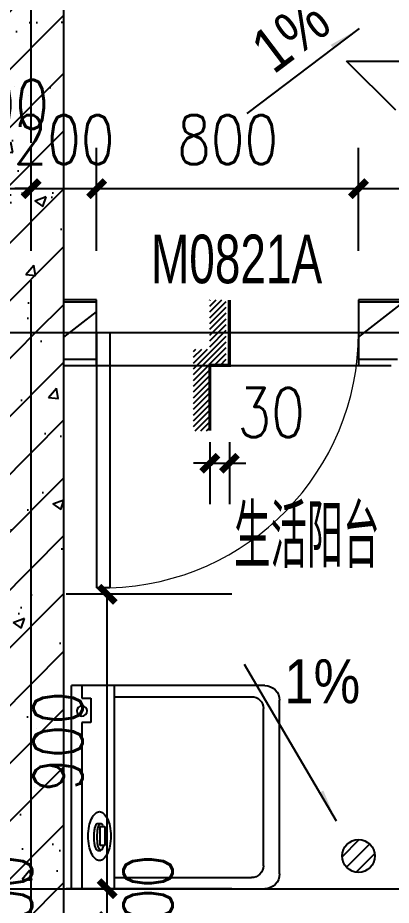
# Model space of a CAD drawing. Extents: x 718358 to 1668613, y -348838 to -159582.
# Drawn here: x 797994 to 799135, y -332244 to -329531 of the extents above; entities that cross this region are included whole.
import ezdxf

# ---------------------------------------------------------------- set-up
doc = ezdxf.new("R2010")
doc.units = 0
doc.header["$LTSCALE"] = 1000
doc.linetypes.add('DOTE', pattern=[2.42, 2, -0.2, 0.02, -0.2])
for name, color, linetype in [('建-厨卫用具', 66, 'Continuous'), ('建-墙体', 2, 'Continuous'), ('建-尺寸', 73, 'Continuous'), ('建-影线', 8, 'Continuous'), ('建-房间名', 7, 'Continuous'), ('建-柱子', 6, 'Continuous'), ('建-标高', 3, 'Continuous'), ('建-符号', 3, 'Continuous'), ('建-轴网', 14, 'DOTE'), ('建-门窗', 4, 'Continuous'), ('建-门窗-编号', 7, 'Continuous'), ('建-阳台', 5, 'Continuous'), ('高差符号', 7, 'Continuous')]:
    doc.layers.add(name, color=color, linetype=linetype)
doc.styles.add('_TCH_DIM', font='gt单线西文.shx', dxfattribs={"width": 0.8, "bigfont": 'gt单线中文.shx'})
doc.styles.add('_TCH_WINDOW', font='gt单线西文.shx', dxfattribs={"height": 3.5, "bigfont": 'gt单线中文.shx'})
doc.styles.add('DIM_FONT', font='SIMPLEX.shx', dxfattribs={"width": 0.8, "bigfont": 'GBCBIG.shx'})
doc.dimstyles.new('DIMN50', dxfattribs={"dimscale": 0.5, "dimtxt": 300, "dimasz": 100, "dimexe": 250, "dimexo": 300, "dimgap": 150, "dimtad": 1, "dimdec": 0, "dimzin": 0, "dimdsep": 46, "dimtxsty": 'DIM_FONT', "dimblk": 'ARCHTICK', "dimcen": 0.09, "dimdle": 1, "dimclrt": 7, "dimazin": 2, "dimtfac": 1, "dimtdec": 0, "dimtix": 1, "dimtmove": 2, "dimatfit": 3, "dimldrblk": 'ARCHTICK', "dimfxl": 1, "dimtolj": 1, "dimtzin": 0, "dimarcsym": 0})
pattern_1 = [(45, (0, 0), (-88.388348, 88.388348), []), (50, (0, 0), (358.63009, -31.37607), [37.5, -412.5]), (355, (0, 0), (-69.37567, 376.09607), [30, -330]), (100.4514, (29.9, -2.6), (289.25469, 344.71977), [31.8701, -350.57106]), (46.1842, (0, 100), (533.62052, -82.7595), [56.25, -618.75]), (96.6356, (44.47, 93.1), (467.33135, 487.05894), [47.80514, -525.8565]), (351.1842, (0, 100), (467.33097, 487.0593), [45, -495]), (21, (50, 75), (298.45353, -201.30945), [37.5, -412.5]), (326, (50, 75), (121.65767, 362.57502), [30, -330]), (71.4514, (74.87, 58.22), (420.11131, 161.26525), [31.8701, -350.57106]), (37.5, (0, 0), (6.079928, 166.446927), [0, -326, 0, -335, 0, -331.25]), (7.5, (0, 0), (131.53477, 197.205856), [0, -191, 0, -318.5, 0, -126.25]), (327.5, (-111.5, 0), (266.911218, -11.277436), [0, -125, 0, -390, 0, -517.5]), (317.5, (-161.5, 0), (291.593085, 50.05249), [0, -162.5, 0, -259, 0, -367.5])]
pattern_2 = [(0, (0, 0), (0, 175), []), (37.875, (200, 0), (-84.807639, 109.038328), []), (90, (200, 0), (-225, 1e-14), [])]

# ---------------------------------------------------------------- blocks, each defined once
blk = doc.blocks.new('xyjjj')
at = {"layer": '建-厨卫用具'}
for p, q in [((0, -310.5), (0, 310.5)), ((590.3, 310.5), (0, 310.5)), ((32.3, 272.2), (32.3, 310.5)), ((130.2, 310.5), (130.2, -310.5)), ((31.5, 272.2), (59.1, 272.2)), ((59.1, 272.2), (59.1, 197.4)), ((129.8, 276.5), (549.9, 276.5)), ((635.3, -265.5), (635.3, 265.5)), ((585.9, -240.5), (585.9, 240.5)), ((59.1, 197.4), (31.5, 197.4)), ((32.3, -310.5), (32.3, 197.4)), ((78.2, -110.7), (88.7, -110.8)), ((86.7, -120.1), (101.7, -120.1)), ((86.7, -178.3), (86.7, -120.1)), ((101.7, -120.1), (101.7, -178.3)), ((101.7, -178.3), (86.7, -178.3)), ((79.2, -193.3), (88.7, -193.3)), ((129.8, -276.5), (549.9, -276.5)), ((0, -310.5), (590.3, -310.5))]:
    blk.add_line(p, q, dxfattribs=at)
at = {"layer": '建-厨卫用具', "extrusion": (0, 0, -1)}
for centre, major_axis, start_param, end_param in [((590.3, 265.5), (-45, 0.3), 1.564068, 3.134865), ((549.9, 240.5), (36, 0.3), -1.563384, 0.007413), ((31.5, 232.8), (11.1, 11.1), 3.141593, 9.424778), ((109.6, -119.4), (38.1, 38.1), 4.35869, 4.765449), ((85, -92.1), (12.1, 12.1), -1.517736, -0.785398), ((85, -92.1), (-12.1, 12.1), 0.785398, 1.517736), ((60.4, -119.4), (-38.1, 38.1), 1.517736, 1.924496), ((149.3, -137.7), (-69, 69), 5.68634, 5.929486), ((20.7, -137.7), (-69, 69), 1.924496, 2.167642), ((212.5, -149.8), (-114.6, 114.6), 5.497787, 5.68634), ((228.3, -152.1), (112.9, 112.9), 3.926991, 4.033426), ((154, -144.1), (60.1, 60.1), 4.033426, 4.17942), ((107.7, -132.2), (26.3, 26.3), 4.17942, 4.483935), ((79.2, -114.4), (2.57, 2.57), 4.483935, 5.497787), ((237.8, -152.1), (112.9, 112.9), 3.926991, 4.033426), ((163.4, -144.1), (-60.1, 60.1), 5.604222, 5.750216), ((79.2, -114.4), (-2.57, 2.57), 0.785398, 1.098605), ((117.2, -132.2), (26.3, 26.3), 4.17942, 4.483935), ((88.7, -114.4), (2.57, 2.57), 4.483935, 5.497787), ((88.7, -114.4), (-2.57, 2.57), 0.785398, 1.79925), ((60.2, -132.2), (26.3, 26.3), 0.228454, 0.45526), ((-42.6, -149.8), (114.6, 114.6), 0.596845, 0.785398), ((212.5, -149.8), (114.6, 114.6), 3.738438, 3.926991), ((228.3, -152.1), (112.9, 112.9), 3.820556, 3.926991), ((237.8, -152.1), (112.9, 112.9), 3.820556, 3.926991), ((-42.6, -149.8), (114.6, 114.6), 0.785398, 0.973951), ((149.3, -161.9), (-69, 69), 5.066088, 5.309234), ((154, -160), (-60.1, 60.1), 5.245358, 5.391352), ((107.7, -171.9), (-26.3, 26.3), 4.940843, 5.245358), ((163.4, -160), (60.1, 60.1), 3.674562, 3.820556), ((117.2, -171.9), (-26.3, 26.3), 4.940843, 5.245358), ((60.2, -171.9), (26.3, 26.3), 1.037827, 1.342343), ((13.9, -160), (60.1, 60.1), 1.002885, 1.037827), ((20.7, -161.9), (69, 69), 0.973951, 1.217097), ((109.6, -180.2), (38.1, 38.1), 3.088533, 3.495292), ((79.2, -189.7), (-2.57, 2.57), 3.926991, 4.940843), ((88.7, -189.7), (-2.57, 2.57), 3.926991, 4.940843), ((88.7, -189.7), (2.57, 2.57), 1.342343, 2.356194), ((60.4, -180.2), (-38.1, 38.1), 2.787893, 3.194653), ((85, -207.5), (-12.1, 12.1), 3.926991, 4.659329), ((85, -207.5), (12.1, 12.1), 1.623856, 2.356194), ((549.9, -240.5), (36, 0.4), 0.010262, 1.581059), ((590.3, -265.5), (45, 0.3), 0.006728, 1.577524)]:
    blk.add_ellipse(centre, major_axis=major_axis, ratio=1, start_param=start_param, end_param=end_param, dxfattribs=at)
blk = doc.blocks.new('A$C28466982')
at = {"layer": '建-厨卫用具'}
h = blk.add_hatch(dxfattribs=at)
h.set_pattern_fill('ANSI31', color=256, scale=20, style=0)
h.set_pattern_definition([(45, (-61544.167, -20665.726), (-22.45064, 22.45064), [])])
edge = h.paths.add_edge_path()
edge.add_arc((50, 50), 50, 0, 360)
blk.add_circle((50, 50), 50, dxfattribs=at)
blk = doc.blocks.new('$TCHSYS$DOOR2D')
for p, q in [((0.45, 0.975), (0.5, 0.975)), ((0.45, 0), (0.45, 0.975)), ((0.5, 0), (0.5, 0.975)), ((0.5, 0), (0.45, 0))]:
    blk.add_line(p, q)
at = {"lineweight": 13}
blk.add_arc((0.475, 0), 0.975, 91.4693, 180, dxfattribs=at)
blk = doc.blocks.new('_ArchTick')
at = {"color": 0, "linetype": 'ByBlock', "const_width": 0.4}
blk.add_lwpolyline([(-0.5, -0.5), (0.5, 0.5)], dxfattribs=at)
blk = doc.blocks.new('*D414')
at = {"layer": 'Defpoints', "color": 0, "transparency": 16777216}
for p in [(797306.5, -332193.8), (797838, -332193.8), (797306.5, -332293.8)]:
    blk.add_point(p, dxfattribs=at)
at = {"layer": '建-尺寸', "color": 0, "lineweight": -2, "transparency": 16777216}
for p, q in [((797838, -332193.8), (797838, -332143.8)), ((797456.5, -332193.8), (797963, -332193.8)), ((797838, -332293.8), (797838, -332193.8)), ((797456.5, -332293.8), (797963, -332293.8)), ((797838, -332293.8), (797838, -332343.8))]:
    blk.add_line(p, q, dxfattribs=at)
at = {"layer": '建-尺寸', "color": 0, "lineweight": -2, "transparency": 16777216, "xscale": 50, "yscale": 50, "zscale": 50}
for p, rotation in [((797838, -332193.8), 270), ((797838, -332293.8), 90)]:
    blk.add_blockref('_ArchTick', p, dxfattribs=dict(at, rotation=rotation))
at = {"layer": '建-尺寸', "color": 7, "transparency": 16777216, "insert": (797963, -332243.8), "char_height": 150, "attachment_point": 5, "rotation": 90, "style": 'DIM_FONT'}
blk.add_mtext('\\A1;100', dxfattribs=at)
blk = doc.blocks.new('*D431')
at = {"layer": 'Defpoints', "color": 0, "transparency": 16777216}
for p in [(798267, -332193.8), (798798.6, -332193.8), (798798.6, -332293.8)]:
    blk.add_point(p, dxfattribs=at)
at = {"layer": '建-尺寸', "color": 0, "lineweight": -2, "transparency": 16777216}
for p, q in [((798267, -332193.8), (798267, -332143.8)), ((798648.6, -332193.8), (798142, -332193.8)), ((798267, -332293.8), (798267, -332193.8)), ((798648.6, -332293.8), (798142, -332293.8)), ((798267, -332293.8), (798267, -332343.8))]:
    blk.add_line(p, q, dxfattribs=at)
at = {"layer": '建-尺寸', "color": 0, "lineweight": -2, "transparency": 16777216, "xscale": 50, "yscale": 50, "zscale": 50}
for p, rotation in [((798267, -332193.8), 270), ((798267, -332293.8), 90)]:
    blk.add_blockref('_ArchTick', p, dxfattribs=dict(at, rotation=rotation))
at = {"layer": '建-尺寸', "color": 7, "transparency": 16777216, "insert": (798392, -332243.8), "char_height": 150, "attachment_point": 5, "rotation": 90, "style": 'DIM_FONT'}
blk.add_mtext('\\A1;100', dxfattribs=at)
blk = doc.blocks.new('*D432')
at = {"layer": 'Defpoints', "color": 0, "transparency": 16777216}
for p in [(798267, -331293.8), (798798.6, -331293.8), (798798.6, -332193.8)]:
    blk.add_point(p, dxfattribs=at)
at = {"layer": '建-尺寸', "color": 0, "lineweight": -2, "transparency": 16777216}
for p, q in [((798648.6, -331293.8), (798142, -331293.8)), ((798267, -332194.3), (798267, -331293.3)), ((798648.6, -332193.8), (798142, -332193.8))]:
    blk.add_line(p, q, dxfattribs=at)
at = {"layer": '建-尺寸', "color": 0, "lineweight": -2, "transparency": 16777216, "xscale": 50, "yscale": 50, "zscale": 50}
for p, rotation in [((798267, -331293.8), 90), ((798267, -332193.8), 270)]:
    blk.add_blockref('_ArchTick', p, dxfattribs=dict(at, rotation=rotation))
at = {"layer": '建-尺寸', "color": 7, "transparency": 16777216, "insert": (798117, -331743.8), "char_height": 150, "attachment_point": 5, "rotation": 90, "style": 'DIM_FONT'}
blk.add_mtext('\\A1;900', dxfattribs=at)
blk = doc.blocks.new('*D433')
at = {"layer": 'Defpoints', "color": 0, "transparency": 16777216}
for p in [(798580.9, -330678.9), (798640.9, -330678.9), (798640.9, -330893)]:
    blk.add_point(p, dxfattribs=at)
at = {"layer": '建-尺寸', "color": 0, "lineweight": -2, "transparency": 16777216}
for p, q in [((798580.9, -330828.9), (798580.9, -331018)), ((798640.9, -330828.9), (798640.9, -331018)), ((798580.9, -330893), (798530.9, -330893)), ((798580.9, -330893), (798640.9, -330893)), ((798640.9, -330893), (798690.9, -330893))]:
    blk.add_line(p, q, dxfattribs=at)
at = {"layer": '建-尺寸', "color": 0, "lineweight": -2, "transparency": 16777216, "xscale": 50, "yscale": 50, "zscale": 50}
blk.add_blockref('_ArchTick', (798580.9, -330893), dxfattribs=at)
at = {"layer": '建-尺寸', "color": 0, "lineweight": -2, "transparency": 16777216, "xscale": 50, "yscale": 50, "zscale": 50, "rotation": 180}
blk.add_blockref('_ArchTick', (798640.9, -330893), dxfattribs=at)
at = {"layer": '建-尺寸', "color": 7, "transparency": 16777216, "insert": (798768.6, -330738), "char_height": 150, "attachment_point": 5, "style": 'DIM_FONT'}
blk.add_mtext('\\A1;30', dxfattribs=at)
blk = doc.blocks.new('*D1674')
at = {"layer": 'Defpoints', "color": 0, "transparency": 16777216}
for p in [(798035.2, -330053.5), (797835.2, -330393.8), (798035.2, -330393.8)]:
    blk.add_point(p, dxfattribs=at)
at = {"layer": '建-尺寸', "color": 0, "lineweight": -2, "transparency": 16777216}
for p, q in [((797835.2, -330243.8), (797835.2, -329928.5)), ((798035.2, -330243.8), (798035.2, -329928.5)), ((797834.7, -330053.5), (798035.7, -330053.5))]:
    blk.add_line(p, q, dxfattribs=at)
at = {"layer": '建-尺寸', "color": 0, "lineweight": -2, "transparency": 16777216, "xscale": 50, "yscale": 50, "zscale": 50, "rotation": 180}
blk.add_blockref('_ArchTick', (797835.2, -330053.5), dxfattribs=at)
at = {"layer": '建-尺寸', "color": 0, "lineweight": -2, "transparency": 16777216, "xscale": 50, "yscale": 50, "zscale": 50}
blk.add_blockref('_ArchTick', (798035.2, -330053.5), dxfattribs=at)
at = {"layer": '建-尺寸', "color": 7, "transparency": 16777216, "insert": (797935.2, -329796), "char_height": 150, "attachment_point": 5, "style": 'DIM_FONT'}
blk.add_mtext('\\A1;200', dxfattribs=at)
blk = doc.blocks.new('*D1675')
at = {"layer": 'Defpoints', "color": 0, "transparency": 16777216}
for p in [(798235.2, -330053.5), (798035.2, -330393.8), (798235.2, -330393.8)]:
    blk.add_point(p, dxfattribs=at)
at = {"layer": '建-尺寸', "color": 0, "lineweight": -2, "transparency": 16777216}
for p, q in [((798035.2, -330243.8), (798035.2, -329928.5)), ((798235.2, -330243.8), (798235.2, -329928.5)), ((798035.2, -330053.5), (797985.2, -330053.5)), ((798035.2, -330053.5), (798235.2, -330053.5)), ((798235.2, -330053.5), (798285.2, -330053.5))]:
    blk.add_line(p, q, dxfattribs=at)
at = {"layer": '建-尺寸', "color": 0, "lineweight": -2, "transparency": 16777216, "xscale": 50, "yscale": 50, "zscale": 50}
blk.add_blockref('_ArchTick', (798035.2, -330053.5), dxfattribs=at)
at = {"layer": '建-尺寸', "color": 0, "lineweight": -2, "transparency": 16777216, "xscale": 50, "yscale": 50, "zscale": 50, "rotation": 180}
blk.add_blockref('_ArchTick', (798235.2, -330053.5), dxfattribs=at)
at = {"layer": '建-尺寸', "color": 7, "transparency": 16777216, "insert": (798135.2, -329903.5), "char_height": 150, "attachment_point": 5, "style": 'DIM_FONT'}
blk.add_mtext('\\A1;200', dxfattribs=at)
blk = doc.blocks.new('*D1676')
at = {"layer": 'Defpoints', "color": 0, "transparency": 16777216}
for p in [(799035.2, -330053.5), (798235.2, -330393.8), (799035.2, -330393.8)]:
    blk.add_point(p, dxfattribs=at)
at = {"layer": '建-尺寸', "color": 0, "lineweight": -2, "transparency": 16777216}
for p, q in [((798235.2, -330243.8), (798235.2, -329928.5)), ((799035.2, -330243.8), (799035.2, -329928.5)), ((798234.7, -330053.5), (799035.7, -330053.5))]:
    blk.add_line(p, q, dxfattribs=at)
at = {"layer": '建-尺寸', "color": 0, "lineweight": -2, "transparency": 16777216, "xscale": 50, "yscale": 50, "zscale": 50, "rotation": 180}
blk.add_blockref('_ArchTick', (798235.2, -330053.5), dxfattribs=at)
at = {"layer": '建-尺寸', "color": 0, "lineweight": -2, "transparency": 16777216, "xscale": 50, "yscale": 50, "zscale": 50}
blk.add_blockref('_ArchTick', (799035.2, -330053.5), dxfattribs=at)
at = {"layer": '建-尺寸', "color": 7, "transparency": 16777216, "insert": (798635.2, -329903.5), "char_height": 150, "attachment_point": 5, "style": 'DIM_FONT'}
blk.add_mtext('\\A1;800', dxfattribs=at)
blk = doc.blocks.new('*D1677')
at = {"layer": 'Defpoints', "color": 0, "transparency": 16777216}
for p in [(799235.2, -330053.5), (799035.2, -330393.8), (799235.2, -330393.8)]:
    blk.add_point(p, dxfattribs=at)
at = {"layer": '建-尺寸', "color": 0, "lineweight": -2, "transparency": 16777216}
for p, q in [((799035.2, -330243.8), (799035.2, -329928.5)), ((799235.2, -330243.8), (799235.2, -329928.5)), ((799034.7, -330053.5), (799235.7, -330053.5))]:
    blk.add_line(p, q, dxfattribs=at)
at = {"layer": '建-尺寸', "color": 0, "lineweight": -2, "transparency": 16777216, "xscale": 50, "yscale": 50, "zscale": 50, "rotation": 180}
blk.add_blockref('_ArchTick', (799035.2, -330053.5), dxfattribs=at)
at = {"layer": '建-尺寸', "color": 0, "lineweight": -2, "transparency": 16777216, "xscale": 50, "yscale": 50, "zscale": 50}
blk.add_blockref('_ArchTick', (799235.2, -330053.5), dxfattribs=at)
at = {"layer": '建-尺寸', "color": 7, "transparency": 16777216, "insert": (799408.6, -329898.5), "char_height": 150, "attachment_point": 5, "style": 'DIM_FONT'}
blk.add_mtext('\\A1;200', dxfattribs=at)

msp = doc.modelspace()

# ---------------------------------------------------------------- hatches: boundary and pattern name
at = {"layer": '建-影线'}
h = msp.add_hatch(dxfattribs=at)
h.set_pattern_fill('钢筋混凝土', color=256, scale=50, style=0)
h.set_pattern_definition(pattern_1)
h.paths.add_polyline_path([(797935.2, -330493.8), (798135.2, -330493.8), (798135.2, -328793.8), (797935.2, -328593.8)])
h = msp.add_hatch(dxfattribs=at)
h.set_pattern_fill('空心砖', color=256, scale=50, style=0)
h.set_pattern_definition(pattern_2)
h.paths.add_polyline_path([(798135.2, -330593.8), (798235.2, -330593.8), (798235.2, -330393.8), (798135.2, -330393.8)])
h = msp.add_hatch(dxfattribs=at)
h.set_pattern_fill('空心砖', color=256, scale=50, style=0)
h.set_pattern_definition(pattern_2)
h.paths.add_polyline_path([(799235.2, -330393.8), (799035.2, -330393.8), (799035.2, -330593.8), (799135.2, -330593.8), (799235.2, -330493.8)])
h = msp.add_hatch(dxfattribs=at)
h.set_pattern_fill('钢筋混凝土', color=256, scale=50, style=0)
h.set_pattern_definition(pattern_1)
h.paths.add_polyline_path([(798135.2, -332293.8), (798135.2, -330493.8), (797935.2, -330493.8), (797935.2, -332293.8)])
at = {"layer": '建-符号'}
for points in [[(799037.9, -329564.2), (798958.2, -329624.5), (798950.1, -329613.9)], [(798966.8, -331986.5), (798916.2, -331900.2), (798927.7, -331893.5)]]:
    msp.add_hatch(color=256, dxfattribs=at).paths.add_polyline_path(points)
at = {"layer": '高差符号'}
h = msp.add_hatch(dxfattribs=at)
h.set_pattern_fill('ANSI31', color=256, scale=100, angle=270, style=0)
h.set_pattern_definition([(45, (1541670.982, -108973.16), (8.83883476, -8.83883476), [])])
h.paths.add_polyline_path([(798580.9, -330543.8), (798580.9, -330393.8), (798630.9, -330393.8), (798630.9, -330593.8), (798580.9, -330593.8), (798580.9, -330793.8), (798530.9, -330793.8), (798530.9, -330543.8)])

# ---------------------------------------------------------------- linework, layer by layer
at = {"layer": '建-墙体'}
for p, q in [((798235.2, -330393.8), (798135.2, -330393.8)), ((798235.2, -330593.8), (798235.2, -330393.8)), ((799235.2, -330393.8), (799035.2, -330393.8)), ((799035.2, -330393.8), (799035.2, -330593.8)), ((798135.2, -330593.8), (798235.2, -330593.8)), ((799035.2, -330593.8), (799135.2, -330593.8))]:
    msp.add_line(p, q, dxfattribs=at)
at = {"layer": '建-柱子'}
for p, q in [((798135.2, -330493.8), (798135.2, -328793.8)), ((798135.2, -332293.8), (798135.2, -330493.8))]:
    msp.add_line(p, q, dxfattribs=at)
at = {"layer": '建-标高'}
for p, q in [((799148.8, -329813.5), (798998.8, -329663.5)), ((798998.8, -329663.5), (799899.8, -329663.5))]:
    msp.add_line(p, q, dxfattribs=at)
at = {"layer": '建-符号'}
for points in [[(798694.6, -329823.8), (799037.9, -329564.2)], [(798685.9, -331507.4), (798966.8, -331986.5)]]:
    msp.add_lwpolyline(points, dxfattribs=at)
at = {"layer": '建-轴网'}
for p, q in [((798035.2, -339593.8), (798035.2, -328262.8)), ((768185.2, -330493.8), (810335.2, -330493.8)), ((768185.2, -332193.8), (810335.2, -332193.8))]:
    msp.add_line(p, q, dxfattribs=at)
at = {"layer": '建-门窗'}
msp.add_line((798235.2, -330593.8), (799035.2, -330593.8), dxfattribs=at)
at = {"layer": '建-阳台'}
msp.add_line((798085.2, -332193.8), (799135.2, -332193.8), dxfattribs=at)
at = {"layer": '高差符号', "const_width": 10}
msp.add_lwpolyline([(798640.9, -330393.8), (798640.9, -330593.8), (798580.9, -330593.8), (798580.9, -330793.8)], dxfattribs=at)

# ---------------------------------------------------------------- block references
at = {"layer": '建-厨卫用具'}
for name, p, rotation in [('xyjjj', (798158.8, -331883.3), 6.003095950206519e-07), ('A$C28466982', (799085.2, -332043.8), 180)]:
    msp.add_blockref(name, p, dxfattribs=dict(at, rotation=rotation))
at = {"layer": '建-门窗'}
ref = msp.add_blockref('$TCHSYS$DOOR2D', (798635.2, -330493.8), dxfattribs=dict(at, xscale=-800, yscale=-800, zscale=-800, rotation=2.530638448956865e-06))
ref.add_attrib('A', 'M0821A', (798401.2, -330342.8), dxfattribs={"layer": '建-门窗-编号', "height": 148.75, "rotation": 0, "style": '_TCH_WINDOW', "width": 0.705882})

# ---------------------------------------------------------------- texts
at = {"layer": '建-房间名', "style": 'DIM_FONT', "width": 0.8}
msp.add_text('生活阳台', height=192.91, dxfattribs=at).set_placement((798655, -331213.2))
at = {"layer": '建-符号', "style": '_TCH_DIM', "width": 0.888889}
msp.add_text('1%', height=135, rotation=37.0936, dxfattribs=at).set_placement((798775.3, -329706.4))
msp.add_text('1%', height=135, dxfattribs=at).set_placement((798808.7, -331627.2, 0))

# ---------------------------------------------------------------- dimensions: what is measured, and where the dimension line sits
at = {"layer": '建-尺寸'}
for base, p1, p2, angle, picture, middle in [((798035.2, -330053.5), (797835.2, -330393.8), (798035.2, -330393.8), 0, '*D1674', (797935.2, -329796)), ((799235.2, -330053.5), (799035.2, -330393.8), (799235.2, -330393.8), 0, '*D1677', (799408.6, -329898.5)), ((797838, -332193.8), (797306.5, -332293.8), (797306.5, -332193.8), 90, '*D414', (797963, -332243.8)), ((798267, -332193.8), (798798.6, -332293.8), (798798.6, -332193.8), 90, '*D431', (798392, -332243.8))]:
    dim = msp.add_linear_dim(base=base, p1=p1, p2=p2, angle=angle, dimstyle='DIMN50', dxfattribs=at)
    dim.commit()
    dim.dimension.update_dxf_attribs({"geometry": picture, "text_midpoint": middle, "dimtype": 161})
for p1, p2, distance, picture, middle in [((798035.2, -330393.8), (798235.2, -330393.8), 340.3, '*D1675', (798135.2, -329903.5)), ((798235.2, -330393.8), (799035.2, -330393.8), 340.3, '*D1676', (798635.2, -329903.5)), ((798798.6, -332193.8), (798798.6, -331293.8), 531.5, '*D432', (798117, -331743.8))]:
    dim = msp.add_aligned_dim(p1=p1, p2=p2, distance=distance, dimstyle='DIMN50', dxfattribs=at)
    dim.commit()
    dim.dimension.update_dxf_attribs({"geometry": picture, "text_midpoint": middle})
dim = msp.add_linear_dim(base=(798640.9, -330893), p1=(798580.9, -330678.9), p2=(798640.9, -330678.9), angle=0, text='30', dimstyle='DIMN50', dxfattribs=at)
dim.commit()
dim.dimension.update_dxf_attribs({"geometry": '*D433', "text_midpoint": (798768.6, -330738), "dimtype": 161})

doc.saveas('drawing.dxf')
